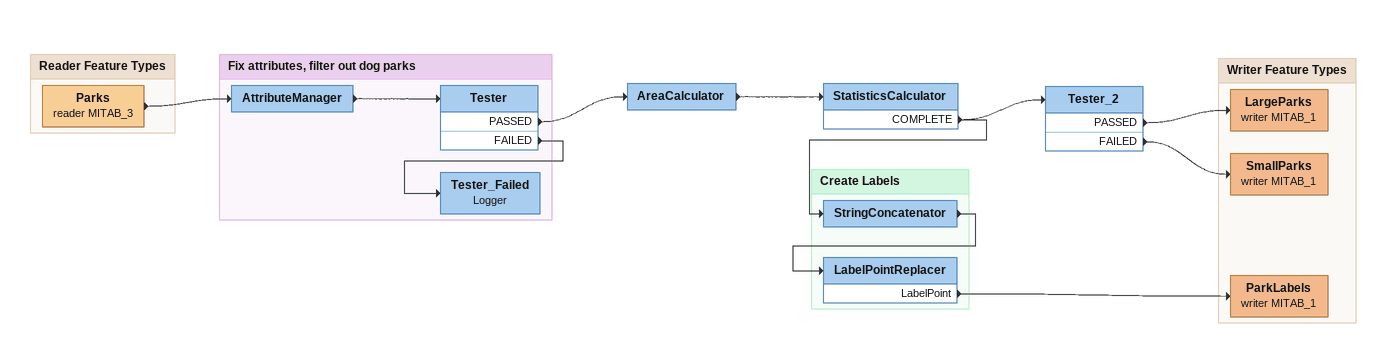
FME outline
AreaCalculator
    -> StatisticsCalculator
StatisticsCalculator
    COMPLETE -> Tester_2
    COMPLETE -> StringConcatenator
Tester_2
    PASSED -> LargeParks (writer MITAB_1)
    FAILED -> SmallParks (writer MITAB_1)

Bookmark: Reader Feature Types
Parks (reader MITAB_3)
    -> AttributeManager

Bookmark: Fix attributes, filter out dog parks
AttributeManager
    -> Tester
Tester
    PASSED -> AreaCalculator
    FAILED -> Tester_Failed
Tester_Failed: Logger

Bookmark: Writer Feature Types
LargeParks (writer MITAB_1)
SmallParks (writer MITAB_1)
ParkLabels (writer MITAB_1)

Bookmark: Create Labels
StringConcatenator
    -> LabelPointReplacer
LabelPointReplacer
    LabelPoint -> ParkLabels (writer MITAB_1)
